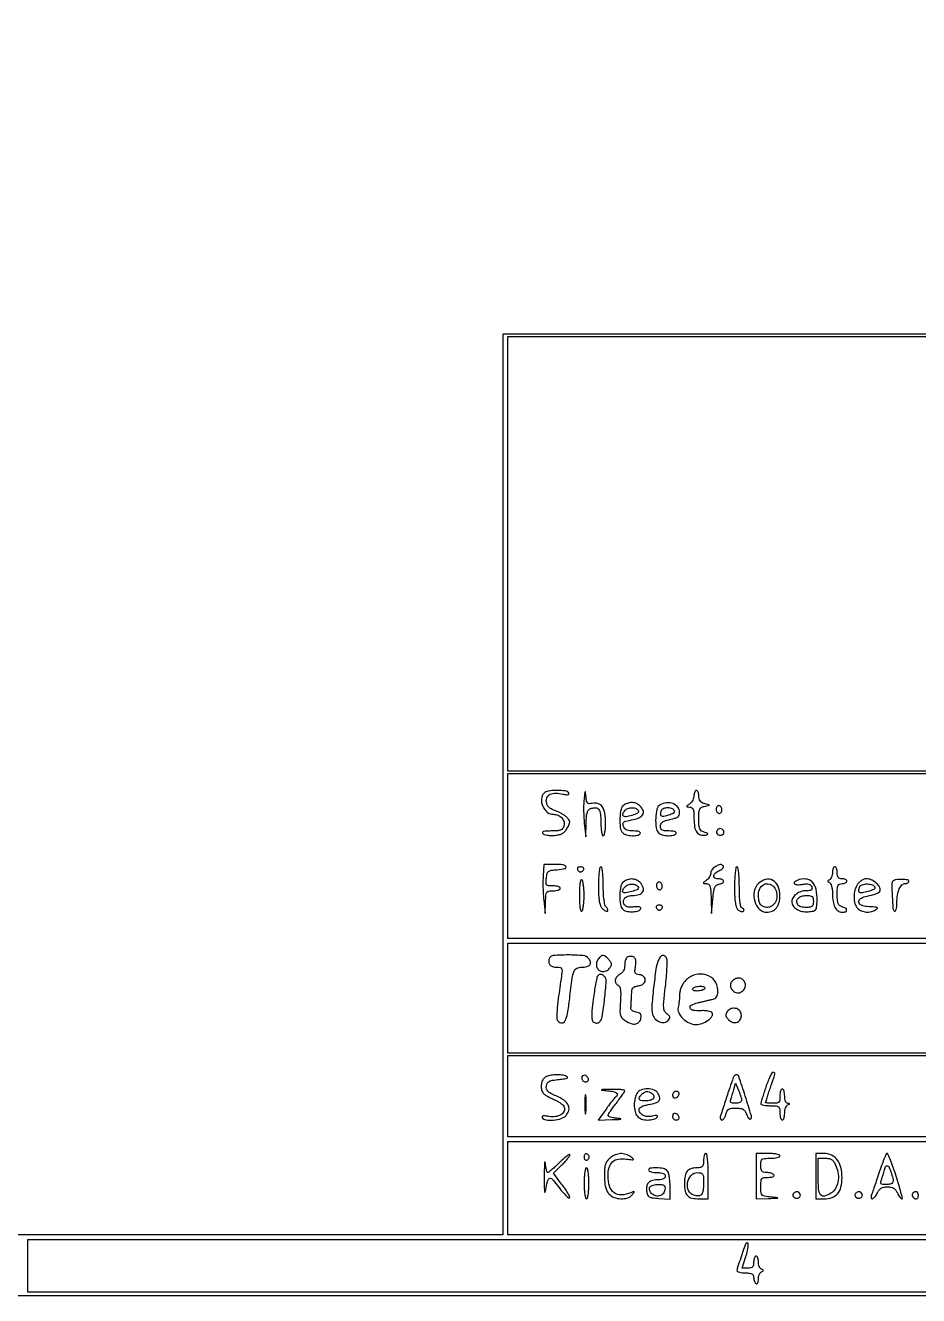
# Model space of a CAD drawing. Extents: x 117 to 3390, y 118 to 2363.
# Drawn here: x 1890 to 2264, y 118 to 649 of the extents above; entities that cross this region are included whole.
import ezdxf

# ---------------------------------------------------------------- set-up
doc = ezdxf.new("R2010")
doc.units = 0

msp = doc.modelspace()

# ---------------------------------------------------------------- linework, layer by layer
for points in [[(117.463346, 2361.750305, 0.090812), (117.267992, 2360.684755), (117.20352, 2031.426652, 0.000066), (117.180761, 1669.125388, 0.00004), (117.244614, 1239), (117.5, 117.5), (1754, 117.5), (3390.5, 117.5), (3390.5, 1240), (3390.5, 2362.5), (1754.218732, 2362.750305, 0.000029), (901.86696, 2362.831312, 0.000162), (445.294791, 2362.700308, 0.000003), (118.547025, 2362.498846, 0.311453)], [(2107.2, 327.8, 0.183564), (2106.120356, 325.397315, 0.12057), (2106.671812, 322.379759, 0.117887), (2108.571587, 319.908677, 0.171832), (2111.137611, 319, -0.10258), (2113.085261, 318.596172, -0.105562), (2114.689044, 317.453074, -0.116505), (2115.580443, 315.856672, -0.147205), (2115.555163, 314.173804, -0.084874), (2114.978291, 313.056681, -0.135073), (2114.131497, 312.404543, -0.08044), (2112.743952, 312.083747, -0.016669), (2110.232612, 312, 0.011894), (2108.099295, 311.949247, 0.060976), (2106.934188, 311.75, 0.240121), (2106.56258, 311.395036, 0.288199), (2106.668221, 310.931779, 0.126499), (2107.331291, 310.53994, 0.032701), (2108.553696, 310.270825, 0.031134), (2110.034462, 310.138583, 0.027327), (2111.586804, 310.181779, 0.032708), (2113.554812, 310.474894, 0.07564), (2114.947519, 311.005863, 0.085449), (2116.015429, 311.87958, 0.051312), (2116.959067, 313.223801, 0.020761), (2117.785075, 314.857937, 0.12113), (2117.961432, 315.798171, 0.14747), (2117.663039, 316.619436, 0.035784), (2116.708278, 317.723801, 0.045148), (2115.800818, 318.482192, 0.021415), (2114.511087, 319.296353, 0.021025), (2113.07964, 320.038349, 0.027892), (2111.717793, 320.582933, -0.038602), (2110.186473, 321.233623, -0.081593), (2109.156054, 322.003694, -0.094753), (2108.520165, 322.980148, -0.067472), (2108.191861, 324.247092, -0.139557), (2108.496464, 326.152661, -0.177158), (2109.748971, 327.402391, -0.116859), (2111.996496, 327.860206, -0.046155), (2115.147576, 327.467587, 0.015991), (2116.552175, 327.205858, 0.081779), (2117.34314, 327.21452, 0.286559), (2117.624586, 327.467561, 0.21155), (2117.566088, 327.893067, 0.229471), (2116.17, 328.780235, 0.030994), (2112.604097, 328.969373, 0.033009), (2108.999313, 328.698609, 0.162517)], [(2123.9565, 325.332175, 0.022569), (2123.810094, 323.323863, 0.010108), (2123.790425, 320.675447, 0.009983), (2123.882343, 317.870012, 0.013365), (2124.08439, 315.332175), (2124.705958, 309.5), (2124.852979, 315.182612, -0.012317), (2125.007842, 318.246634, -0.062919), (2125.347256, 319.914113, -0.121113), (2125.971395, 320.89317, -0.114213), (2126.991051, 321.49716, -0.093932), (2128.963526, 321.735035, -0.233817), (2130.186385, 321.023988, -0.124843), (2130.836135, 319.165541, -0.021987), (2131, 315.440983, 0.017292), (2131.072152, 313.35528, 0.028158), (2131.29375, 311.598289, 0.027462), (2131.609106, 310.290799, 0.331172), (2132, 310, 0.330945), (2132.390865, 310.29053, 0.027564), (2132.70625, 311.594643, 0.02822), (2132.927846, 313.347629, 0.017332), (2133, 315.428571, 0.040788), (2132.666298, 319.51246, 0.109901), (2131.587014, 322.199151, 0.169639), (2129.807062, 323.507359, 0.136752), (2127.419833, 323.569235, -0.050373), (2126.159692, 323.384911, -0.212814), (2125.466074, 323.657768, -0.147902), (2125.05503, 324.441634, -0.021404), (2124.788678, 326.246908, 0.002214), (2124.556738, 328.383974, 0.644813), (2124.427713, 328.425705, 0.155268), (2124.294358, 328.135008, 0.001031)], [(2170, 326.860243, -0.069822), (2169.871358, 325.943526, -0.047153), (2169.485938, 324.95881, -0.046948), (2168.91978, 324.058048, -0.066731), (2168.25, 323.392046, 0.005777), (2167.13212, 322.522916, 0.22845), (2167, 322.24884, 0.395521), (2167.161439, 322.076683, 0.011517), (2168.25, 322.031803, -0.146168), (2169.118263, 321.755156, -0.158724), (2169.658673, 321.054866, -0.072432), (2169.931609, 319.693113, -0.0133), (2170, 317.122445, 0.041528), (2170.284502, 313.702918, 0.109991), (2171.201099, 311.441715, 0.169823), (2172.703425, 310.346017, 0.139088), (2174.701961, 310.311427, 0.015937), (2175.68902, 310.60702, 0.425264), (2175.795418, 310.830832, 0.220776), (2175.550638, 311.070955, 0.007613), (2174.25, 311.510634, -0.080445), (2173.074283, 312.109791, -0.139122), (2172.40438, 312.968549, -0.081313), (2172.081813, 314.386114, -0.015369), (2172, 317.04708, -0.013889), (2172.075391, 319.760579, -0.087446), (2172.389837, 321.103537, -0.161886), (2173.056314, 321.855145, -0.082723), (2174.25, 322.3035), (2176.5, 322.746101), (2174.25, 323.489682, -0.066475), (2173.269867, 323.965481, -0.090844), (2172.564007, 324.644308, -0.090576), (2172.143272, 325.530934, -0.065697), (2172, 326.616631, 0.040055), (2171.926775, 327.529219, 0.059352), (2171.70625, 328.299885, 0.07806), (2171.382658, 328.82406, 0.218879), (2171, 329, 0.20173), (2170.617864, 328.839283, 0.084546), (2170.29375, 328.371446, 0.064637), (2170.0735, 327.679314, 0.044778)], [(2140.75, 322.919901, 0.2094), (2139.483904, 321.185419, 0.042731), (2138.970847, 317.330221, 0.043531), (2139.129327, 313.381493, 0.166071), (2140.2, 311.2, 0.136805), (2141.699036, 310.354646, 0.053592), (2144.072911, 310.033486, 0.053676), (2146.360109, 310.216529, 0.21056), (2147.5, 311, 0.328597), (2147.467669, 311.396358, 0.129523), (2146.987931, 311.722338, 0.060968), (2146.025692, 311.934923, 0.023917), (2144.666006, 312, -0.032648), (2143.121692, 312.100944, -0.063107), (2141.926013, 312.414661, -0.0836), (2141.080821, 312.932214, -0.122641), (2140.58345, 313.643128, -0.053787), (2140.237504, 314.949163, -0.270105), (2140.504407, 315.62494, -0.109345), (2141.453504, 316.082469, -0.00663), (2144.554063, 316.769679, 0.055912), (2147.231409, 317.646718, 0.167005), (2148.610436, 318.955386, 0.221157), (2148.683628, 320.569775, 0.099172), (2147.47852, 322.378622, 0.079699), (2146.011335, 323.440157, 0.097053), (2144.381645, 323.897814, 0.090832), (2142.615347, 323.718996, 0.061414)], [(2146.724642, 320.341089, -0.375164), (2146.34345, 319.439413, -0.03938), (2144.032649, 318.53175, -0.038498), (2141.512087, 317.971803, -0.236001), (2140.285993, 318.380673, -0.21485), (2140.160385, 318.712234, -0.0673), (2140.266071, 319.245838, -0.053437), (2140.562164, 319.880204, -0.037331), (2141.019994, 320.524091, -0.132959), (2142.366648, 321.472738, -0.095641), (2144.191721, 321.76471, -0.106198), (2145.841729, 321.3545, -0.202102)], [(2155.75, 322.919901, 0.2094), (2154.483904, 321.185419, 0.042731), (2153.970847, 317.330221, 0.043531), (2154.129327, 313.381493, 0.166071), (2155.2, 311.2, 0.136805), (2156.699036, 310.354646, 0.053592), (2159.072911, 310.033486, 0.053676), (2161.360109, 310.216529, 0.21056), (2162.5, 311, 0.336396), (2162.461947, 311.397523, 0.125298), (2161.961697, 311.723169, 0.059005), (2160.966307, 311.93521, 0.023007), (2159.559017, 312, -0.021856), (2157.703137, 312.081162, -0.105511), (2156.699156, 312.38915, -0.177194), (2156.181201, 312.989135, -0.090598), (2156, 313.980948, -0.095119), (2156.175198, 314.893553, -0.109754), (2156.673102, 315.624519, -0.089618), (2157.525267, 316.177289, -0.045273), (2158.75, 316.564471, 0.009256), (2161.872027, 317.309387, 0.079615), (2163.181999, 317.88128, 0.17036), (2163.791331, 318.661884, 0.081508), (2164, 319.933431, 0.176965), (2163.234962, 322.027288, 0.131467), (2161.198202, 323.447049, 0.112173), (2158.437165, 323.79093, 0.107387)], [(2161.715226, 320.369339, -0.353044), (2161.388176, 319.503104, -0.046534), (2159.479424, 318.609112, -0.044954), (2157.35839, 318.055822, -0.24226), (2156.258463, 318.408204, -0.162567), (2156.106237, 318.713085, -0.048613), (2156.083276, 319.239138, -0.043085), (2156.17228, 319.872334, -0.035175), (2156.371991, 320.527009, -0.208822), (2157.331544, 321.500604, -0.10297), (2159.075852, 321.810302, -0.102619), (2160.803461, 321.398459, -0.206485)], [(2179.5, 322, 0.093176), (2179.298118, 321.476023, 0.077007), (2179.281199, 320.876926, 0.076381), (2179.446886, 320.29624, 0.088981), (2179.774265, 319.825735, 0.06978), (2180.257119, 319.461657, 0.15302), (2180.705698, 319.369302, 0.156529), (2181.119849, 319.549884, 0.074012), (2181.5, 320, 0.093176), (2181.701882, 320.523977, 0.077007), (2181.718801, 321.123074, 0.076381), (2181.553114, 321.70376, 0.088981), (2181.225735, 322.174265, 0.06978), (2180.742881, 322.538343, 0.15302), (2180.294302, 322.630698, 0.156529), (2179.880151, 322.450116, 0.074012)], [(2179.542705, 312.069098, 0.221146), (2179.444975, 311.246757, 0.174599), (2180.002687, 310.53216, 0.137965), (2181.013092, 310.232649, 0.142848), (2182.016312, 310.510081, 0.189436), (2182.503635, 311.160814, 0.165456), (2182.45272, 312.014234, 0.147302), (2181.873321, 312.730681, 0.150691), (2181, 313, 0.08914), (2180.620145, 312.931737, 0.053258), (2180.208109, 312.726548, 0.051122), (2179.828194, 312.425183, 0.061191)], [(2106.846513, 293.25, 0.015794), (2106.755187, 291.036521, 0.008277), (2106.774221, 288.279687, 0.008225), (2106.887138, 285.451701, 0.012493), (2107.087003, 283), (2107.674007, 277.5), (2107.837003, 282.25, -0.011455), (2108.007473, 285.22638, -0.127521), (2108.393846, 286.340584, -0.209667), (2109.202584, 286.85894, -0.039179), (2111, 287, 0.031626), (2112.149251, 287.072766, 0.048861), (2113.11875, 287.29375, 0.06271), (2113.790443, 287.615738, 0.254951), (2114, 288, 0.258124), (2113.787367, 288.38444, 0.061283), (2113.100138, 288.70625, 0.047972), (2112.110207, 288.927268, 0.030958), (2110.936642, 289, -0.026112), (2109.129287, 289.094452, -0.193387), (2108.382033, 289.489659, -0.179517), (2108.085324, 290.310111, -0.021973), (2108.186642, 292.25, -0.034236), (2108.504595, 294.1646, -0.171112), (2109.084644, 295.065679, -0.13075), (2110.193207, 295.53421, -0.016939), (2112.772793, 295.808612, 0.029821), (2115.979881, 296.233529, 0.511983), (2116.358798, 297.053086, 0.245932), (2115.157844, 297.8317, 0.023231), (2111.537496, 298), (2107.193027, 298)], [(2178.75, 296.919901, 0.060929), (2178.080649, 296.411986, 0.052348), (2177.514062, 295.732951, 0.054906), (2177.128397, 294.994078, 0.093108), (2177, 294.310552, -0.088906), (2176.873566, 293.605113, -0.046396), (2176.485938, 292.797338, -0.044167), (2175.919543, 292.017924, -0.051244), (2175.25, 291.392046, 0.005777), (2174.13212, 290.522916, 0.22845), (2174, 290.24884, 0.395521), (2174.161439, 290.076683, 0.011517), (2175.25, 290.031803, -0.17431), (2176.141462, 289.692868, -0.142444), (2176.703366, 288.833975, -0.058089), (2177.013959, 287.13008, -0.009342), (2177.168108, 283.75), (2177.336215, 277.5), (2177.918108, 283.5, -0.010424), (2178.320533, 286.90835, -0.071308), (2178.787824, 288.528837, -0.150802), (2179.538914, 289.380944, -0.102347), (2180.764831, 289.821494, 0.092863), (2182.144414, 290.288191, 0.380399), (2182.409261, 291.05538, 0.23274), (2181.590178, 291.772141, 0.065477), (2179.85765, 292, -0.14685), (2178.624615, 292.370125, -0.323173), (2178.293858, 293.24248, -0.156452), (2179.074367, 294.451817, -0.055344), (2180.823043, 295.589259, 0.035149), (2181.605498, 296.054456, 0.063604), (2182.158056, 296.552641, 0.100616), (2182.409249, 297.002237, 0.280623), (2182.327407, 297.339259, 0.086066), (2181.667592, 297.80405, 0.140583), (2180.997055, 297.914081, 0.084807), (2180.134112, 297.660415, 0.018077)], [(2121.191667, 295.925, 0.073624), (2121.399741, 295.514089, 0.066918), (2121.723802, 295.165781, 0.070382), (2122.110048, 294.930417, 0.102038), (2122.5, 294.85, 0.102038), (2122.889952, 294.930417, 0.070382), (2123.276198, 295.165781, 0.066918), (2123.600259, 295.514089, 0.073624), (2123.808333, 295.925, 0.159683), (2123.810399, 296.333474, 0.143818), (2123.571823, 296.684219, 0.107546), (2123.111023, 296.920344, 0.064908), (2122.5, 297, 0.064908), (2121.888977, 296.920344, 0.107546), (2121.428177, 296.684219, 0.143818), (2121.189601, 296.333474, 0.159683)], [(2130, 289.071429, 0.010022), (2130.079, 285.130689, 0.031983), (2130.352102, 282.51502, 0.049363), (2130.841702, 280.722454, 0.10542), (2131.619048, 279.52381, 0.033103), (2132.280333, 278.944733, 0.050794), (2132.928259, 278.546116, 0.065755), (2133.471206, 278.366965, 0.248108), (2133.802381, 278.469048, 0.198541), (2133.92885, 278.773755, 0.085674), (2133.853304, 279.215179, 0.065644), (2133.594765, 279.722222, 0.045723), (2133.183333, 280.216667, -0.144089), (2132.691043, 281.119535, -0.020506), (2132.325855, 283.222033, -0.020479), (2132.079793, 285.948112, -0.012267), (2132, 289.2, 0.010961), (2131.931815, 292.309903, 0.02092), (2131.717949, 294.8, 0.017596), (2131.412274, 296.662185, 0.357373), (2131, 297, 0.35837), (2130.586725, 296.660141, 0.017223), (2130.281532, 294.767857, 0.020632), (2130.068007, 292.238076, 0.010737)], [(2187, 288.622445, 0.008932), (2187.073897, 284.48604, 0.03027), (2187.333232, 281.799935, 0.04769), (2187.790886, 280.023032, 0.133455), (2188.524166, 278.979944, 0.05147), (2189.161, 278.553663, 0.06873), (2189.813822, 278.315527, 0.085989), (2190.381802, 278.292238, 0.174334), (2190.774166, 278.494404, 0.131406), (2190.9506, 278.826374, 0.15914), (2190.919599, 279.175998, 0.130241), (2190.67339, 279.491215, 0.076562), (2190.25, 279.720238, -0.241743), (2189.671516, 280.336995, -0.034737), (2189.300389, 282.082004, -0.026197), (2189.068259, 284.721256, -0.008836), (2189, 288.583333, 0.00996), (2188.93262, 291.96545, 0.019607), (2188.720297, 294.645833, 0.015899), (2188.416865, 296.652799, 0.3619), (2188, 297, 0.361632), (2187.583411, 296.653364, 0.016), (2187.279842, 294.655611, 0.019686), (2187.067428, 291.987293, 0.010018)], [(2228, 294.583333, -0.047769), (2227.907336, 293.615638, -0.051009), (2227.632812, 292.705208, -0.056878), (2227.229231, 291.981026, -0.128732), (2226.75, 291.583333, 0.029131), (2226.14253, 291.255505, 0.260055), (2226, 291, 0.260055), (2226.14253, 290.744495, 0.029131), (2226.75, 290.416667, -0.176485), (2227.235311, 289.930772, -0.042074), (2227.634911, 288.84056, -0.037943), (2227.908883, 287.426527, -0.028891), (2228, 285.850925, 0.038633), (2228.257162, 282.527593, 0.08025), (2229.059629, 280.061632, 0.11644), (2230.348456, 278.551822, 0.15942), (2232.035184, 278, 0.078517), (2233.466588, 278.226174, 0.329375), (2233.943344, 278.89257, 0.265685), (2233.469825, 279.692032, 0.06532), (2232, 280.289749, -0.101895), (2230.994824, 280.786345, -0.134863), (2230.387311, 281.601056, -0.076662), (2230.081016, 282.973369, -0.016645), (2230, 285.40638, -0.013451), (2230.068371, 287.947481, -0.089446), (2230.358847, 289.175798, -0.188554), (2230.962288, 289.781695, -0.104047), (2232, 290, 0.048028), (2232.765418, 290.073693, 0.068025), (2233.4125, 290.29375, 0.088204), (2233.848523, 290.618118, 0.191087), (2234, 291, 0.191087), (2233.848523, 291.381882, 0.088204), (2233.4125, 291.70625, 0.068025), (2232.765418, 291.926307, 0.048028), (2232, 292, -0.07578), (2231.064742, 292.142566, -0.149477), (2230.45, 292.5625, -0.124434), (2230.106468, 293.317234, -0.044917), (2230, 294.5, 0.038131), (2229.926884, 295.457356, 0.057076), (2229.70625, 296.265625, 0.074992), (2229.382936, 296.817169, 0.226478), (2229, 297, 0.221088), (2228.617264, 296.822066, 0.077179), (2228.29375, 296.290104, 0.058687), (2228.073193, 295.508703, 0.039486)], [(2122, 285, 0.01014), (2122.060587, 282.012816, 0.02803), (2122.263415, 279.919766, 0.043741), (2122.573462, 278.653219, 0.48209), (2123, 278.5, 0.199176), (2123.391745, 279.044099, 0.019542), (2123.70625, 280.664314, 0.022326), (2123.927172, 282.701851, 0.015841), (2124, 285, 0.015841), (2123.927172, 287.298149, 0.022326), (2123.70625, 289.335686, 0.019542), (2123.391745, 290.955901, 0.199176), (2123, 291.5, 0.48209), (2122.573462, 291.346781, 0.043741), (2122.263415, 290.080234, 0.02803), (2122.060587, 287.987184, 0.01014)], [(2140.75, 290.919901, 0.210243), (2139.418265, 289.089298, 0.047118), (2138.944152, 285.167829, 0.047441), (2139.218458, 281.179015, 0.180575), (2140.439528, 279.050187, 0.134568), (2142.074279, 278.309942, 0.056725), (2144.503468, 278.202166, 0.057883), (2146.744233, 278.620637, 0.243157), (2147.689945, 279.551191, 0.309441), (2147.574049, 279.948585, 0.118869), (2147.029278, 280.211879, 0.059603), (2146.03948, 280.30571, 0.022921), (2144.659648, 280.208431, -0.027268), (2142.989702, 280.105272, -0.083453), (2141.873366, 280.284677, -0.121908), (2141.121405, 280.765053, -0.09864), (2140.608715, 281.57729, -0.138586), (2140.489621, 282.88254, -0.15697), (2141.085892, 283.984915, -0.121588), (2142.370892, 284.723359, -0.067707), (2144.168213, 284.984687, 0.068477), (2147.043617, 285.40727, 0.189346), (2148.635345, 286.634787, 0.235315), (2148.77226, 288.40037, 0.100478), (2147.428571, 290.428571, 0.082191), (2145.987186, 291.460604, 0.096279), (2144.366762, 291.901059, 0.089398), (2142.604302, 291.715521, 0.061127)], [(2146.710735, 288.382812, -0.384993), (2146.338215, 287.542536, -0.033182), (2143.940898, 286.66158, -0.033047), (2141.367175, 286.086728, -0.239179), (2140.197777, 286.46889, -0.23853), (2140.101448, 286.76243, -0.057399), (2140.240157, 287.271751, -0.04662), (2140.555384, 287.886619, -0.031465), (2141.019994, 288.524091, -0.13297), (2142.358263, 289.46679, -0.093803), (2144.183211, 289.765489, -0.104341), (2145.834445, 289.37407, -0.20594)], [(2154.5, 290, 0.093176), (2154.298118, 289.476023, 0.077007), (2154.281199, 288.876926, 0.076381), (2154.446886, 288.29624, 0.088981), (2154.774265, 287.825735, 0.06978), (2155.257119, 287.461657, 0.15302), (2155.705698, 287.369302, 0.156529), (2156.119849, 287.549884, 0.074012), (2156.5, 288, 0.093176), (2156.701882, 288.523977, 0.077007), (2156.718801, 289.123074, 0.076381), (2156.553114, 289.70376, 0.088981), (2156.225735, 290.174265, 0.06978), (2155.742881, 290.538343, 0.15302), (2155.294302, 290.630698, 0.156529), (2154.880151, 290.450116, 0.074012)], [(2197, 290, 0.151557), (2195.249943, 286.67567, 0.117135), (2195.453459, 282.563953, 0.128429), (2197.43126, 279.250396, 0.196786), (2200.485275, 278, 0.104147), (2202.776025, 278.482382, 0.121236), (2204.534996, 279.837374, 0.105085), (2205.63081, 282.028645, 0.063663), (2206, 284.916441, 0.098693), (2205.21588, 288.850252, 0.167319), (2203.012338, 291.337125, 0.194771), (2200.014485, 291.727348, 0.13331)], [(2204.181954, 287.5, -0.102905), (2204.765814, 284.918614, -0.115464), (2204.22936, 282.432972, -0.130839), (2202.726234, 280.658046, -0.153162), (2200.628428, 280, -0.103388), (2199.005892, 280.339125, -0.142326), (2197.868053, 281.287521, -0.106458), (2197.207012, 282.937344, -0.042268), (2197, 285.381787, -0.137047), (2197.791091, 288.213788, -0.186933), (2199.870548, 289.815713, -0.204625), (2202.335941, 289.526253, -0.156949)], [(2213.25, 291.337719, 0.093618), (2212.095911, 290.597626, 0.456775), (2212.125213, 289.917598, 0.168231), (2213.292756, 289.507949, 0.041268), (2215.352017, 289.669699, -0.025316), (2217.002097, 289.852368, -0.080501), (2218.102655, 289.740808, -0.124606), (2218.835923, 289.331022, -0.112178), (2219.320633, 288.606828, -0.093957), (2219.461636, 287.827727, -0.241722), (2219.203679, 287.335448, -0.13052), (2218.481128, 287.068242, -0.023664), (2217.040044, 287, 0.081351), (2214.854352, 286.642015, 0.07907), (2212.873288, 285.604349, 0.088135), (2211.48471, 284.127697, 0.145732), (2211, 282.5, 0.146322), (2211.536688, 280.70534, 0.107226), (2213.028695, 279.241127, 0.09027), (2215.246847, 278.349226, 0.0718), (2217.827437, 278.19705, 0.025998), (2220.038714, 278.500636, 0.182029), (2220.951817, 279.058626, 0.143128), (2221.385851, 280.152215, 0.014187), (2221.571575, 283, 0.063249), (2221.157452, 287.610675, 0.143095), (2219.492595, 290.656953, 0.181752), (2216.763325, 291.898062, 0.113164)], [(2238.556704, 289.777494, 0.089754), (2237.434841, 287.344086, 0.063686), (2237.056997, 284.355377, 0.066343), (2237.43863, 281.523048, 0.130475), (2238.571429, 279.571429, 0.10028), (2240.12247, 278.542983, 0.077365), (2242.102601, 278.076855, 0.075549), (2244.176873, 278.230714, 0.087443), (2246, 279, 0.058064), (2246.745484, 279.61494, 0.535955), (2246.670064, 279.953915, 0.075784), (2245.7864, 280.148366, 0.003086), (2242.518392, 280.341893, -0.090339), (2240.154113, 280.903374, -0.245227), (2239.108281, 282.206015, -0.288523), (2239.651582, 283.622416, -0.106177), (2241.683556, 284.557217, 0.00603), (2245.264735, 285.402055, 0.045231), (2246.910083, 285.97324, 0.116587), (2247.707362, 286.587758, 0.172174), (2248, 287.4124, 0.161783), (2247.511971, 288.881201, 0.064505), (2246.015778, 290.422946, 0.062374), (2244.076959, 291.603591, 0.105992), (2242.227963, 292, 0.087024), (2241.304567, 291.838058, 0.049326), (2240.277277, 291.347139, 0.04729), (2239.308805, 290.62776, 0.05666)], [(2245.711944, 288.382812, -0.384539), (2245.342112, 287.549017, -0.032477), (2242.943837, 286.662224, -0.032426), (2240.373761, 286.075588, -0.24074), (2239.216739, 286.449927, -0.170953), (2239.079398, 286.736609, -0.045599), (2239.070663, 287.250464, -0.040737), (2239.168365, 287.873428, -0.032364), (2239.370776, 288.523843, -0.229189), (2240.44167, 289.529097, -0.081538), (2242.576033, 289.830919, -0.081636), (2244.69271, 289.434482, -0.230455)], [(2253.421625, 291.083333, 0.203158), (2252.878969, 289.764874, 0.008881), (2253.022123, 284.684434, 0.008175), (2253.340383, 279.580888, 0.239052), (2254, 278.5, 0.373359), (2254.40326, 278.565528, 0.104693), (2254.726849, 279.177464, 0.050342), (2254.936441, 280.347897, 0.019151), (2255, 282.006724, -0.037031), (2255.240058, 285.243631, -0.067189), (2255.978029, 287.788614, -0.095793), (2257.11322, 289.421815, -0.195532), (2258.535184, 290, 0.063684), (2259.09523, 290.071622, 0.081587), (2259.56971, 290.281925, 0.098508), (2259.887178, 290.593732, 0.150627), (2260, 290.959743, 0.380949), (2259.489958, 291.532031, 0.024032), (2257.04857, 291.695456, 0.027088), (2254.550042, 291.607025, 0.174217)], [(2220, 282.5, -0.047364), (2219.874778, 281.181055, -0.170873), (2219.455902, 280.462514, -0.145685), (2218.631451, 280.099082, -0.031475), (2217.059017, 280, -0.032863), (2215.885738, 280.077199, -0.038193), (2214.791706, 280.307817, -0.041693), (2213.917929, 280.644154, -0.142565), (2213.470404, 281.047887, -0.148927), (2213.092626, 282.48013, -0.173397), (2213.613919, 283.780863, -0.133892), (2214.998895, 284.688345, -0.078622), (2216.968615, 285, -0.02941), (2218.604144, 284.903716, -0.143988), (2219.446862, 284.543824, -0.174215), (2219.872703, 283.827256, -0.047845)], [(2154.191667, 279.925, 0.073624), (2154.399741, 279.514089, 0.066918), (2154.723802, 279.165781, 0.070382), (2155.110048, 278.930417, 0.102038), (2155.5, 278.85, 0.102038), (2155.889952, 278.930417, 0.070382), (2156.276198, 279.165781, 0.066918), (2156.600259, 279.514089, 0.073624), (2156.808333, 279.925, 0.159683), (2156.810399, 280.333474, 0.143818), (2156.571823, 280.684219, 0.107546), (2156.111023, 280.920344, 0.064908), (2155.5, 281, 0.064908), (2154.888977, 280.920344, 0.107546), (2154.428177, 280.684219, 0.143818), (2154.189601, 280.333474, 0.159683)], [(2109.380002, 258.547887, 0.106073), (2109.154276, 257.103758, 0.170668), (2109.62798, 255.965561, 0.142925), (2110.797733, 255.241267, 0.067723), (2112.570835, 255, -0.045669), (2113.959544, 254.872892, -0.233233), (2114.563009, 254.422813, -0.140455), (2114.743003, 253.499925, -0.014132), (2114.483731, 251.25, 0.002565), (2113.167865, 241.765692, 0.015167), (2112.655444, 236.779064, 0.025469), (2112.591475, 233.753784, 0.167269), (2113.11969, 232.355782, 0.225364), (2114.64977, 231.645238, 0.279583), (2115.960551, 232.455783, 0.074423), (2117.025185, 235.63471, 0.013465), (2117.944113, 241.812633, -0.003748), (2119.050016, 250.389808, -0.057798), (2119.788792, 253.268782, -0.191986), (2120.960033, 254.536113, -0.111819), (2123.008371, 255, 0.056387), (2125.14316, 255.241518, 0.164048), (2126.391548, 256.007785, 0.237376), (2126.659347, 257.156896, 0.114385), (2125.963645, 258.543805, 0.199212), (2123.562499, 259.808541, 0.022822), (2117.3261, 260.094886, 0.020723), (2111.100487, 259.838279, 0.288029)], [(2130.039869, 258.548039, 0.11267), (2129.240686, 256.968215, 0.125346), (2129.249986, 255.262596, 0.137031), (2130.056609, 253.877058, 0.146272), (2131.445386, 253.152743, 0.090071), (2132.277793, 253.143922, 0.061259), (2133.187338, 253.416756, 0.059493), (2134.032475, 253.914936, 0.07211), (2134.675866, 254.571399, 0.043381), (2135.293735, 255.591341, 0.138779), (2135.436434, 256.366019, 0.127243), (2135.156378, 257.141025, 0.033933), (2134.336976, 258.180139, 0.031043), (2132.987295, 259.497201, 0.157712), (2132.031581, 259.899305, 0.19298), (2131.134683, 259.62592, 0.050276)], [(2142.25, 259.269359, 0.162737), (2141.770102, 258.898236, 0.057448), (2141.367188, 258.11498, 0.049574), (2141.092239, 257.086681, 0.040573), (2141, 255.95185, -0.049853), (2140.870095, 254.652208, -0.067418), (2140.483612, 253.537986, -0.07406), (2139.851884, 252.646252, -0.078961), (2139, 252, 0.097286), (2137.686803, 250.926382, 0.13537), (2137.067424, 249.548216, 0.172077), (2137.308259, 248.279167, 0.170635), (2138.295576, 247.440071, -0.211535), (2138.878459, 246.859591, -0.060531), (2139.200931, 245.594711, -0.036939), (2139.310462, 243.600401, -0.011153), (2139.185155, 240.56686, 0.009377), (2139.011481, 236.695954, 0.072012), (2139.224346, 234.895644, 0.128241), (2139.906039, 233.695474, 0.054833), (2141.34041, 232.51261, 0.064212), (2143.634518, 231.399354, 0.126293), (2145.643519, 231.253873, 0.1719), (2147.078558, 232.074456, 0.143157), (2147.809416, 233.682879, 0.060297), (2147.832126, 234.730551, 0.145505), (2147.541926, 235.441066, 0.137602), (2146.897167, 235.901921, 0.051616), (2145.809416, 236.172663, -0.051432), (2144.933266, 236.390395, -0.068521), (2144.207766, 236.771032, -0.085607), (2143.736115, 237.247809, -0.173981), (2143.6, 237.75, 0.006681), (2143.647648, 238.465815, 0.001228), (2143.714687, 239.788301, 0.001319), (2143.785237, 241.33594, 0.0012), (2143.85, 242.933578, -0.019878), (2144.025428, 245.181991, -0.120876), (2144.431528, 246.266808, -0.167892), (2145.226534, 246.857899, -0.04806), (2146.75, 247.183578, 0.128098), (2148.734014, 247.951658, 0.21471), (2149.612286, 249.472774, 0.241629), (2149.015615, 250.995116, 0.146575), (2147.218509, 251.823678, -0.053091), (2146.000898, 252.130714, -0.198969), (2145.433507, 252.654968, -0.134913), (2145.281892, 253.571844, -0.020282), (2145.553603, 255.434035, 0.058636), (2145.700851, 257.586337, 0.167085), (2145.151401, 258.962212, 0.208312), (2143.976993, 259.528057, 0.09374)], [(2155.045705, 257.75, 0.060846), (2154.067936, 254.123157, 0.008266), (2153.083614, 246.305981, 0.006992), (2152.331436, 238.390581, 0.085442), (2152.602975, 235.371898, 0.12099), (2153.666665, 233.429407, 0.109461), (2155.545188, 232.113838, 0.126979), (2157.5841, 231.825924, 0.19381), (2159.136316, 232.664251, 0.04455), (2159.736185, 233.534183, 0.173005), (2159.84651, 234.169181, 0.157984), (2159.532619, 234.766307, 0.035534), (2158.644731, 235.517829, -0.12367), (2157.710748, 236.641812, -0.09884), (2157.319544, 238.172581, -0.038137), (2157.380605, 240.818702, -0.004107), (2158.03836, 246.912499, 0.00678), (2158.44596, 250.88774, 0.009248), (2158.698319, 254.480647, 0.006553), (2158.813817, 257.477422, 0.098271), (2158.637267, 258.502883, 0.110217), (2157.883689, 259.63828, 0.247879), (2156.91902, 259.914974, 0.182), (2155.904542, 259.269451, 0.064884)], [(2129.529016, 251.046948, 0.090397), (2129.252892, 250.341884, 0.004294), (2128.785113, 247.833646, 0.006932), (2128.294201, 244.828529, 0.004922), (2127.823715, 241.446374, 0.005849), (2127.27526, 236.767152, 0.0334), (2127.179735, 234.268025, 0.070557), (2127.432968, 232.787922, 0.178586), (2128.095357, 231.941066, 0.073663), (2128.718951, 231.672613, 0.079795), (2129.376347, 231.60652, 0.084339), (2129.990858, 231.748676, 0.096637), (2130.491641, 232.082738, 0.161369), (2131.600719, 234.266913, 0.009758), (2132.568776, 241.651121, 0.008274), (2133.278712, 249.157964, 0.219198), (2132.59733, 251.00267, 0.058112), (2131.695991, 251.715741, 0.135516), (2130.876772, 251.954703, 0.163605), (2130.152371, 251.722732, 0.096038)], [(2166.452251, 249.353977, 0.043681), (2165.444057, 248.055209, 0.041941), (2164.661178, 246.583789, 0.043425), (2164.158851, 245.059476, 0.056847), (2163.986345, 243.603977, -0.015635), (2163.938215, 242.255119, -0.011549), (2163.803911, 240.76743, -0.011696), (2163.611436, 239.36633, -0.025526), (2163.384469, 238.306422, 0.177944), (2163.595776, 235.970333, 0.088566), (2165.344122, 233.516586, 0.081695), (2168.006344, 231.647905, 0.112721), (2170.843761, 231, 0.088161), (2173.398984, 231.454073, 0.067908), (2175.905557, 232.782511, 0.083116), (2177.549276, 234.437461, 0.30106), (2177.593443, 235.848805, 0.169418), (2177.039986, 236.297806, 0.040585), (2175.880722, 236.61216, 0.036078), (2174.381303, 236.780115, 0.025421), (2172.684334, 236.760758, -0.051061), (2169.64003, 236.881974, -0.278505), (2168.416403, 237.881787, -0.374529), (2168.901147, 239.116028, -0.061961), (2171.5, 240.082629, -0.000703), (2172.848365, 240.399634, -0.000441), (2174.426563, 240.766864, -0.000443), (2175.981068, 241.125687, -0.000809), (2177.25, 241.415249, 0.045852), (2178.712895, 241.890919, 0.142949), (2179.503752, 242.543626, 0.121121), (2179.892494, 243.589819, 0.028683), (2180, 245.462348, 0.170701), (2178.616318, 249.397187, 0.154919), (2175.018529, 251.791107, 0.140759), (2170.414162, 251.791299, 0.136781)], [(2186.434719, 249.575924, 0.137988), (2185.446129, 248.315673, 0.151574), (2185.306807, 246.773195, 0.139162), (2186.074485, 245.324633, 0.110576), (2187.55486, 244.340575, 0.172093), (2189.086209, 244.301425, 0.118072), (2190.581252, 245.218748, 0.118072), (2191.498575, 246.713791, 0.172093), (2191.459425, 248.24514, 0.097925), (2190.605568, 249.60213, 0.139655), (2189.388906, 250.325525, 0.134937), (2187.941186, 250.311988, 0.088673)], [(2174.5, 246, -0.132684), (2174.089929, 245.615371, -0.044834), (2173.329138, 245.29375, -0.040854), (2172.384237, 245.073814, -0.036773), (2171.381966, 245, -0.03685), (2170.446685, 245.069023, -0.085479), (2169.780573, 245.288197, -0.167127), (2169.474324, 245.616153, -0.248314), (2169.5, 246, -0.132684), (2169.910071, 246.384629, -0.044834), (2170.670862, 246.70625, -0.040854), (2171.615763, 246.926186, -0.036773), (2172.618034, 247, -0.03685), (2173.553315, 246.930977, -0.085479), (2174.219427, 246.711803, -0.167127), (2174.525676, 246.383847, -0.248314)], [(2184.024482, 236.529499, 0.054224), (2183.42763, 235.627159, 0.152944), (2183.299322, 234.890754, 0.122507), (2183.606638, 234.109637, 0.029242), (2184.487855, 233.01342, 0.135023), (2186.272327, 231.877646, 0.178595), (2188.1803, 231.982839, 0.185088), (2189.515829, 233.289765, 0.143881), (2189.810684, 235.317661, 0.159344), (2189.03683, 236.889678, 0.148802), (2187.462254, 237.753736, 0.138747), (2185.584525, 237.623433, 0.134058)], [(2107.75, 208.919901, 0.140879), (2106.673129, 207.794732, 0.083822), (2106.091924, 206.018913, 0.079343), (2106.110262, 204.048533, 0.101791), (2106.765313, 202.362391, 0.095193), (2107.278406, 201.826043, 0.019103), (2108.389878, 201.098578, 0.019548), (2109.769172, 200.341042, 0.017156), (2111.264058, 199.657543, -0.029197), (2112.752393, 198.933238, -0.031153), (2114.112898, 198.054315, -0.032798), (2115.175748, 197.156477, -0.109783), (2115.676538, 196.400545, -0.204393), (2115.61244, 194.660661, -0.149308), (2114.298015, 193.210914, -0.105921), (2111.94729, 192.414037, -0.074825), (2109.151565, 192.507987, 0.016485), (2107.683088, 192.72992, 0.070272), (2106.798422, 192.709318, 0.230271), (2106.450271, 192.462737, 0.270167), (2106.460582, 192.06378, 0.226662), (2108.002809, 191.072147, 0.053074), (2111.159074, 191.010311, 0.053025), (2114.419614, 191.645533, 0.135029), (2116.435145, 192.928336, 0.125303), (2117.582883, 195.099653, 0.177622), (2117.335281, 197.250266, 0.125207), (2115.573354, 199.278206, 0.050392), (2112.338684, 201.069148, -0.017486), (2110.007515, 202.166407, -0.07828), (2108.792553, 203.054368, -0.13411), (2108.246913, 204.014479, -0.098117), (2108.179739, 205.24458, -0.092385), (2108.582021, 206.437295, -0.146887), (2109.349874, 207.181203, -0.080167), (2110.759958, 207.645177, -0.014556), (2113.5, 208, 0.0091), (2115.775526, 208.269463, 0.060003), (2116.882717, 208.559182, 0.415777), (2117.025367, 208.890162, 0.202984), (2116.668213, 209.25, 0.064339), (2114.555379, 209.812316, 0.042177), (2112.035726, 209.931605, 0.042729), (2109.598482, 209.631782, 0.080072)], [(2123, 208.583333, 0.099038), (2123.120875, 207.979073, 0.097945), (2123.465104, 207.465104, 0.097945), (2123.979073, 207.120875, 0.099038), (2124.583333, 207, 0.077096), (2125.158616, 207.089234, 0.119977), (2125.585286, 207.348828, 0.144529), (2125.795817, 207.735738, 0.134046), (2125.770833, 208.1875, 0.113253), (2125.122932, 209.250696, 0.165501), (2124.153639, 209.742973, 0.244413), (2123.346973, 209.459866, 0.190724)], [(2186.476071, 208.75, 0.007091), (2184.968847, 204.479004, 0.003039), (2183.071387, 198.733885, 0.00085), (2181.142228, 192.736534, 0.077534), (2181, 191.824848, 0.223386), (2181.33439, 191.113738, 0.336664), (2181.98861, 191.086117, 0.116785), (2182.838171, 192.033553, 0.063225), (2183.410644, 193.5, -0.05704), (2183.896196, 194.790525, -0.139135), (2184.582698, 195.526973, -0.108785), (2185.670813, 195.896364, -0.027645), (2187.543803, 196, -0.031088), (2189.404274, 195.884213, -0.101639), (2190.566101, 195.490286, -0.1191), (2191.375098, 194.711208, -0.051002), (2192.052729, 193.361312, 0.028548), (2192.484368, 192.395792, 0.054743), (2192.953647, 191.690127, 0.090646), (2193.383436, 191.332679, 0.336492), (2193.710896, 191.377563, 0.276256), (2194.048452, 192.720071, 0.003891), (2191.480672, 201.005791, 0.003654), (2188.778434, 209.281615, 0.322501), (2187.780504, 210, 0.126717), (2187.423815, 209.908127, 0.065069), (2187.049476, 209.632812, 0.058229), (2186.71515, 209.228044, 0.055209)], [(2200.091804, 204.805828, 0.003662), (2199.290434, 202.374236, 0.005163), (2198.614468, 200.194483, 0.003091), (2198.076557, 198.353009, 0.069617), (2198, 197.805828, 0.321653), (2198.225346, 197.491776, 0.03181), (2199.175, 197.236712, 0.030742), (2200.466764, 197.058189, 0.018969), (2202, 197, -0.015744), (2204.438365, 196.923201, -0.14616), (2205.416667, 196.5625, -0.200505), (2205.879267, 195.775737, -0.033956), (2206, 194, 0.031626), (2206.072766, 192.850749, 0.048861), (2206.29375, 191.88125, 0.06271), (2206.615738, 191.209557, 0.254951), (2207, 191, 0.250638), (2207.38403, 191.205409, 0.064635), (2207.70625, 191.856771, 0.050076), (2207.927186, 192.799395, 0.032551), (2208, 193.916667, -0.039935), (2208.092263, 195.069992, -0.047701), (2208.367188, 196.124726, -0.054536), (2208.769889, 196.939005, -0.156004), (2209.25, 197.337719, 0.009076), (2209.909806, 197.617987, 0.295955), (2210, 197.757018, 0.382689), (2209.903389, 197.864758, 0.011437), (2209.25, 197.921053, -0.206927), (2208.763557, 198.168865, -0.076619), (2208.360746, 198.843006, -0.058359), (2208.089679, 199.826007, -0.038139), (2208, 201, 0.031626), (2207.927234, 202.149251, 0.048861), (2207.70625, 203.11875, 0.06271), (2207.384262, 203.790443, 0.254951), (2207, 204, 0.254951), (2206.615738, 203.790443, 0.06271), (2206.29375, 203.11875, 0.048861), (2206.072766, 202.149251, 0.031626), (2206, 201, -0.030723), (2205.896154, 199.311537, -0.167168), (2205.5, 198.5, -0.167168), (2204.688463, 198.103846, -0.030723), (2203, 198, -0.010744), (2201.849788, 198.02472, -0.017755), (2200.88125, 198.100888, -0.011975), (2200.115855, 198.207138, -0.367555), (2200, 198.34345, -0.077847), (2200.039944, 198.598449, -0.000835), (2200.5875, 200.293609, -0.002618), (2201.233457, 202.247171, -0.001697), (2202, 204.5, 0.001443), (2203.550664, 209.04972, 0.039815), (2203.857469, 210.271609, 0.260339), (2203.675677, 210.780739, 0.181574), (2203.091804, 211, 0.272457), (2202.643741, 210.736266, 0.013942), (2201.835924, 209.180462, 0.01902), (2200.959202, 207.179714, 0.012321)], [(2133.75, 203.267795, -0.028161), (2136.25627, 202.898914, -0.11153), (2137.666355, 202.261441, -0.326879), (2137.90231, 201.477073, -0.171032), (2137.228597, 200.641281, 0.079852), (2136.781511, 200.254706, 0.005488), (2135.717141, 198.958534, 0.007718), (2134.483144, 197.372159, 0.005717), (2133.166462, 195.582264), (2129.875729, 191), (2135.687864, 191.168103, 0.002403), (2138.54834, 191.264599, 0.056762), (2139.345842, 191.386705, 0.813341), (2139.337227, 191.529676, 0.010186), (2137.75, 191.728468, -0.019819), (2136.312896, 191.936643, -0.031029), (2135.101562, 192.240182, -0.03184), (2134.212791, 192.586154, -0.291867), (2134, 192.919635, -0.141038), (2134.142712, 193.415506, -0.007903), (2135.025274, 194.773638, -0.011655), (2136.153175, 196.369088, -0.008239), (2137.490294, 198.109269, 0.007612), (2138.828175, 199.845935, 0.01086), (2139.958165, 201.430535, 0.007054), (2140.849471, 202.780213, 0.140053), (2140.990294, 203.25, 0.371263), (2140.747914, 203.538911, 0.015473), (2139.308086, 203.728367, 0.020334), (2137.453912, 203.838309, 0.012235), (2135.25, 203.825293, 0.00087), (2131.746706, 203.712751, 0.080672), (2131.247462, 203.614224, 0.795152), (2131.261851, 203.502955, 0.002203)], [(2146.035184, 202.065741, 0.043894), (2145.638028, 201.135898, 0.023248), (2145.304085, 199.926673, 0.022954), (2145.075455, 198.648936, 0.032802), (2145, 197.5, 0.055702), (2145.325838, 194.58422, 0.119955), (2146.325507, 192.573326, 0.136425), (2148.036266, 191.40418, 0.082267), (2150.476167, 191, 0.031073), (2151.831848, 191.084332, 0.036863), (2153.089537, 191.336591, 0.040026), (2154.090798, 191.703952, 0.147446), (2154.590136, 192.145843, 0.152549), (2154.707017, 192.602045, 0.336429), (2154.488235, 192.861254, 0.100206), (2153.81758, 192.875313, 0.016782), (2152.5535, 192.602784, -0.080426), (2150.505076, 192.427425, -0.103017), (2148.69056, 192.950019, -0.122844), (2147.453887, 194.057164, -0.150149), (2147, 195.534547, -0.228952), (2147.26547, 196.083908, -0.053413), (2148.155215, 196.64643, -0.043871), (2149.4414, 197.144362, -0.028587), (2150.99476, 197.499115, 0.025502), (2153.949718, 198.154821, 0.143623), (2155.309427, 198.997191, 0.234039), (2155.642333, 200.195178, 0.075806), (2155.01106, 201.979333, 0.174325), (2153.309064, 203.515457, 0.095138), (2150.517451, 204.079402, 0.095684), (2147.72932, 203.568704, 0.178731)], [(2152.903079, 201.616783, -0.192141), (2153.234195, 200.593919, -0.234975), (2152.733446, 199.735664, -0.109167), (2151.248175, 199.170519, -0.036544), (2148.918213, 199, -0.070483), (2147.629961, 199.182507, -0.26555), (2147.083336, 199.745993, -0.212957), (2147.231966, 200.619424, -0.04934), (2148.2, 201.8, -0.078317), (2149.398475, 202.672144, -0.128629), (2150.616265, 202.940524, -0.129927), (2151.800804, 202.577547, -0.080755)], [(2161, 201.416667, 0.190724), (2161.346973, 200.540134, 0.244413), (2162.153639, 200.257027, 0.165501), (2163.122932, 200.749304, 0.113253), (2163.770833, 201.8125, 0.134046), (2163.795817, 202.264262, 0.144529), (2163.585286, 202.651172, 0.119977), (2163.158616, 202.910766, 0.077096), (2162.583333, 203, 0.099038), (2161.979073, 202.879125, 0.097945), (2161.465104, 202.534896, 0.097945), (2161.120875, 202.020927, 0.099038)], [(2189.954896, 199.25, -0.200448), (2189.774753, 198.770807, -0.090652), (2189.224433, 198.365545, -0.067985), (2188.392, 198.091369, -0.045635), (2187.393011, 198, -0.028796), (2186.133789, 198.07258, -0.14053), (2185.481303, 198.344136, -0.232019), (2185.250603, 198.832636, -0.08814), (2185.397276, 199.592901, 0.013262), (2185.678254, 200.387503, 0.005183), (2186.025552, 201.49841, 0.005126), (2186.376756, 202.708892, 0.006352), (2186.677732, 203.842901), (2187.346935, 206.5), (2188.628364, 203.5, -0.012373), (2189.122206, 202.259764, -0.012914), (2189.546622, 201.014062, -0.012674), (2189.857631, 199.92097, -0.053998)], [(2124.32814, 197.5, 0.004587), (2124.354021, 194.993969, 0.026082), (2124.449454, 193.664364, 0.78507), (2124.583963, 193.648711, 0.062969), (2124.729798, 194.272304, 0.015806), (2124.851521, 195.951761, 0.010474), (2124.889785, 197.88463, 0.010546), (2124.847937, 199.765662, 0.02012), (2124.721732, 201.272304, 0.180442), (2124.577707, 201.54838, 0.613017), (2124.440431, 201.495614, 0.021409), (2124.349747, 200.014488, 0.004873)], [(2161, 192.583333, 0.099038), (2161.120875, 191.979073, 0.097945), (2161.465104, 191.465104, 0.097945), (2161.979073, 191.120875, 0.099038), (2162.583333, 191, 0.077096), (2163.158616, 191.089234, 0.119977), (2163.585286, 191.348828, 0.144529), (2163.795817, 191.735738, 0.134046), (2163.770833, 192.1875, 0.113253), (2163.122932, 193.250696, 0.165501), (2162.153639, 193.742973, 0.244413), (2161.346973, 193.459866, 0.190724)], [(2107.299874, 167.5, 0.003127), (2107.305766, 162.968994, 0.025743), (2107.427443, 160.910096, 0.744813), (2107.657718, 160.868206, 0.077365), (2107.939927, 161.731427, -0.016126), (2108.621548, 165.20445, -0.15065), (2109.377236, 166.50882, -0.375207), (2110.322414, 166.535995, -0.067759), (2111.61802, 165.134965, 0.016581), (2113.76073, 162.282006, 0.023559), (2115.862606, 159.906879, 0.028527), (2117.509411, 158.396511, 0.622573), (2117.968399, 158.606198, 0.13199), (2117.812318, 159.261268, 0.012372), (2116.980145, 160.710956, 0.015195), (2115.875056, 162.411601, 0.011374), (2114.559755, 164.217948), (2111.11951, 168.7235), (2114.559755, 172.057917, 0.014059), (2115.877333, 173.408842, 0.018814), (2116.989428, 174.710136, 0.016219), (2117.822798, 175.83623, 0.15233), (2118, 176.404375, 0.579201), (2117.747066, 176.549472, 0.027859), (2116.740444, 175.882968, 0.022562), (2115.358374, 174.752327, 0.011311), (2113.712148, 173.208208, -0.007117), (2112.021636, 171.595686, -0.010558), (2110.49155, 170.236161, -0.006004), (2109.178116, 169.144792, -0.171994), (2108.769646, 169, -0.324294), (2108.49405, 169.199756, -0.019253), (2108.194855, 170.248437, -0.023059), (2107.926188, 171.620883, -0.014345), (2107.732205, 173.25, 0.321042), (2107.588546, 173.416758, 0.462903), (2107.447307, 173.314063, 0.013994), (2107.343159, 171.10266, 0.00353)], [(2124, 175.5, 0.064908), (2124.079656, 174.888977, 0.107546), (2124.315781, 174.428177, 0.143818), (2124.666526, 174.189601, 0.159683), (2125.075, 174.191667, 0.073624), (2125.485911, 174.399741, 0.066918), (2125.834219, 174.723802, 0.070382), (2126.069583, 175.110048, 0.102038), (2126.15, 175.5, 0.102038), (2126.069583, 175.889952, 0.070382), (2125.834219, 176.276198, 0.066918), (2125.485911, 176.600259, 0.073624), (2125.075, 176.808333, 0.159683), (2124.666526, 176.810399, 0.143818), (2124.315781, 176.571823, 0.107546), (2124.079656, 176.111023, 0.064908)], [(2134.860784, 175.088353, 0.058492), (2133.648298, 173.846136, 0.087075), (2132.944791, 172.503766, 0.061001), (2132.597186, 170.668276, 0.01633), (2132.5, 167.693341, 0.019165), (2132.603133, 165.003709, 0.042352), (2132.932825, 162.977563, 0.054856), (2133.519011, 161.399005, 0.067703), (2134.404988, 160.104988, 0.116506), (2136.544003, 158.631331, 0.082274), (2139.411098, 158.028858, 0.085762), (2142.203119, 158.388669, 0.148234), (2144.127555, 159.687231, 0.006676), (2144.93893, 160.712366, 0.336537), (2144.940599, 160.953853, 0.337749), (2144.708739, 161.019775, 0.006699), (2143.5, 160.52598, -0.08992), (2139.604916, 159.647317, -0.171201), (2136.571122, 160.574504, -0.159466), (2134.649944, 163.272368, -0.075779), (2134, 167.536142, -0.066337), (2134.478984, 171.130469, -0.140831), (2135.921141, 173.510467, -0.149012), (2138.34168, 174.680752, -0.077488), (2141.727377, 174.680183, 0.003771), (2144.092207, 174.329319, 0.146333), (2144.613074, 174.408493, 0.544988), (2144.648428, 174.676068, 0.015298), (2143.55887, 175.545669, 0.081688), (2141.486748, 176.624406, 0.092639), (2139.268601, 176.919418, 0.088819), (2137.019739, 176.393571, 0.068553)], [(2174, 174, -0.030366), (2173.898973, 172.338048, -0.158688), (2173.516667, 171.517857, -0.170345), (2172.741538, 171.111932, -0.036258), (2171.2, 171, 0.074033), (2168.749407, 170.635153, 0.151254), (2167.15611, 169.554862, 0.125596), (2166.271954, 167.600545, 0.043772), (2166, 164.5, 0.045927), (2166.29826, 161.259757, 0.145565), (2167.279299, 159.341201, 0.15194), (2169.119107, 158.318256, 0.051513), (2172.2, 158), (2176, 158), (2176, 167.5, 0.008575), (2175.933788, 171.360608, 0.017647), (2175.723684, 174.375, 0.013417), (2175.423816, 176.638562, 0.368504), (2175, 177, 0.254951), (2174.615738, 176.790443, 0.06271), (2174.29375, 176.11875, 0.048861), (2174.072766, 175.149251, 0.031626)], [(2196, 167.5), (2196, 158), (2201.25, 158.174707, 0.00042), (2204.866069, 158.298079, 0.118966), (2205.155942, 158.378854, 0.73681), (2205.137241, 158.467554, 0.00079), (2202.25, 158.732205, -0.015684), (2199.534673, 159.062899, -0.161796), (2198.543772, 159.570448, -0.176512), (2198.097521, 160.55073, -0.019444), (2198, 163.057498, -0.016257), (2198.078244, 165.463316, -0.14982), (2198.443977, 166.427797, -0.198218), (2199.240291, 166.883267, -0.032059), (2201.059017, 167, 0.027979), (2202.243706, 167.066344, 0.069343), (2203.083987, 167.281216, 0.145541), (2203.490145, 167.608231, 0.297719), (2203.5, 168, 0.130646), (2203.093337, 168.384508, 0.045439), (2202.346475, 168.70625, 0.041396), (2201.42066, 168.926158, 0.037634), (2200.440983, 169, -0.050507), (2199.158684, 169.129861, -0.173182), (2198.453415, 169.557253, -0.141601), (2198.096556, 170.397359, -0.030097), (2198, 172, -0.033956), (2198.120733, 173.775737, -0.200505), (2198.583333, 174.5625, -0.14616), (2199.561635, 174.923201, -0.015744), (2202, 175, 0.023598), (2203.532944, 175.07239, 0.037669), (2204.825, 175.29375, 0.04382), (2205.748945, 175.612873, 0.295869), (2206, 176, 0.322437), (2205.719449, 176.389817, 0.031449), (2204.53125, 176.70625, 0.03053), (2202.916554, 176.927795, 0.01883), (2201, 177), (2196, 177)], [(2221, 167.5), (2221, 158), (2224.5, 158, 0.083535), (2227.817333, 158.558118, 0.134619), (2230.165714, 160.168161, 0.118963), (2231.547111, 162.919173, 0.057199), (2232, 166.865141, 0.057351), (2231.506285, 171.155351, 0.103503), (2230.020069, 174.350134, 0.124899), (2227.60979, 176.301585, 0.108442), (2224.42742, 177), (2221, 177)], [(2247.435467, 168.75, -0.000474), (2246.356708, 165.498888, -0.000637), (2245.373044, 162.55625, -0.000434), (2244.542333, 160.088761, -0.006811), (2244.246356, 159.25, 0.168105), (2244.227306, 158.285975, 0.455566), (2244.778768, 158.051186, 0.115646), (2245.88248, 158.948662, 0.057638), (2246.818046, 160.5, -0.054892), (2247.526515, 161.689443, -0.096577), (2248.375184, 162.451017, -0.090836), (2249.48581, 162.866058, -0.044143), (2251, 163, -0.044143), (2252.51419, 162.866058, -0.090836), (2253.624816, 162.451017, -0.096577), (2254.473485, 161.689443, -0.054892), (2255.181954, 160.5, 0.023205), (2255.673028, 159.542588, 0.031747), (2256.206948, 158.734375, 0.032843), (2256.711754, 158.150547, 0.20068), (2257.071742, 158, 0.481197), (2257.284934, 158.266998, 0.005539), (2256.682719, 160.790625, 0.011528), (2255.83954, 163.856531, 0.006691), (2254.693217, 167.5, 0.006223), (2253.443147, 171.141897, 0.010014), (2252.277607, 174.209375, 0.004152), (2251.224383, 176.761108, 0.301422), (2250.864112, 177, 0.297155), (2250.506259, 176.766726, 0.005385), (2249.568252, 174.576562, 0.011452), (2248.532001, 171.912567, 0.00716)], [(2124, 164.5, 0.013867), (2124.070361, 161.963427, 0.024301), (2124.288462, 159.875, 0.022017), (2124.599474, 158.314102, 0.345347), (2125, 158, 0.345347), (2125.400526, 158.314102, 0.022017), (2125.711538, 159.875, 0.024301), (2125.929639, 161.963427, 0.013867), (2126, 164.5, 0.013867), (2125.929639, 167.036573, 0.024301), (2125.711538, 169.125, 0.022017), (2125.400526, 170.685898, 0.345347), (2125, 171, 0.345347), (2124.599474, 170.685898, 0.022017), (2124.288462, 169.125, 0.024301), (2124.070361, 167.036573, 0.013867)], [(2151, 170, 0.277684), (2151.232098, 169.614308, 0.052312), (2152.028125, 169.29375, 0.042582), (2153.158889, 169.072542, 0.027026), (2154.5, 169, -0.025511), (2156.104033, 168.918107, -0.075863), (2157.166667, 168.642857, -0.129352), (2157.773926, 168.169448, -0.164293), (2158, 167.5, -0.146677), (2157.809527, 166.864674, -0.12175), (2157.289115, 166.383797, -0.084983), (2156.428705, 166.085167, -0.039757), (2155.25, 165.984687, 0.048179), (2152.668108, 165.720804, 0.135055), (2151.058811, 164.910164, 0.161225), (2150.256943, 163.496556, 0.077644), (2150.169924, 161.391493, 0.048229), (2150.524283, 159.729315, 0.177523), (2151.170766, 158.892557, 0.111079), (2152.401058, 158.456873, 0.013756), (2155.25, 158.195209), (2160, 157.890418), (2160, 163.245209, 0.020586), (2159.911937, 165.383264, 0.024689), (2159.6475, 167.37953, 0.024546), (2159.265573, 169.009597, 0.127221), (2158.8, 169.8, 0.148581), (2157.194413, 170.657214, 0.042464), (2154.357006, 170.972066, 0.042103), (2151.707899, 170.816859, 0.373015)], [(2229.538464, 171.562186, -0.06861), (2230.405347, 168.287344, -0.078266), (2230.293794, 165.049787, -0.086686), (2229.237461, 162.273709, -0.114046), (2227.369175, 160.322323, -0.08166), (2224.733454, 159.154495, -0.304023), (2223.105143, 159.723467, -0.14266), (2222.208246, 162.099498, -0.019386), (2222, 167.468615), (2222, 175), (2225.051027, 175, -0.047328), (2226.696781, 174.843871, -0.116664), (2227.797057, 174.350608, -0.100739), (2228.655124, 173.364881, -0.029931)], [(2252.72146, 168.555908, -0.023422), (2253.375849, 166.003211, -0.17814), (2253.195275, 164.795907, -0.230733), (2252.311477, 164.169989, -0.040695), (2250.226345, 164, -0.032579), (2249.067867, 164.075564, -0.147614), (2248.457613, 164.350565, -0.225444), (2248.24483, 164.839028, -0.083635), (2248.397276, 165.592901, 0.012494), (2248.674143, 166.372073, 0.005362), (2249.006441, 167.424972, 0.005302), (2249.336673, 168.55473, 0.006968), (2249.612673, 169.592901, -0.042476), (2250.273415, 171.516882, -0.387016), (2251.016958, 171.845869, -0.219199), (2251.818858, 171.093509, -0.02198)], [(2174, 164.559017, -0.029423), (2173.818269, 161.473491, -0.138978), (2173.144762, 159.852761, -0.220437), (2171.920881, 159.235943, -0.085263), (2169.993375, 159.502103, -0.210711), (2167.777577, 161.456032, -0.149524), (2167.322492, 164.783525, -0.148418), (2168.807174, 167.813512, -0.208051), (2171.535184, 169, -0.060333), (2172.913118, 168.833124, -0.208722), (2173.611246, 168.299562, -0.114064), (2173.93119, 167.184998, -0.0131)], [(2157.819551, 161.75, -0.154526), (2157.050001, 160.147532, -0.147788), (2155.485027, 159.245216, -0.141012), (2153.623335, 159.339528, -0.13768), (2152.076405, 160.407938, -0.111069), (2151.349401, 161.833867, -0.243281), (2151.617611, 162.994898, -0.164927), (2152.89857, 163.76199, -0.053214), (2155.128568, 164, -0.0254), (2156.754667, 163.917339, -0.149807), (2157.531831, 163.589692, -0.203838), (2157.861935, 162.943436, -0.052839)], [(2211.542705, 160.069098, 0.221146), (2211.444975, 159.246757, 0.174599), (2212.002687, 158.53216, 0.137965), (2213.013092, 158.232649, 0.142848), (2214.016312, 158.510081, 0.189436), (2214.503635, 159.160814, 0.165456), (2214.45272, 160.014234, 0.147302), (2213.873321, 160.730681, 0.150691), (2213, 161, 0.08914), (2212.620145, 160.931737, 0.053258), (2212.208109, 160.726548, 0.051122), (2211.828194, 160.425183, 0.061191)], [(2237.542705, 160.069098, 0.221146), (2237.444975, 159.246757, 0.174599), (2238.002687, 158.53216, 0.137965), (2239.013092, 158.232649, 0.142848), (2240.016312, 158.510081, 0.189436), (2240.503635, 159.160814, 0.165456), (2240.45272, 160.014234, 0.147302), (2239.873321, 160.730681, 0.150691), (2239, 161, 0.08914), (2238.620145, 160.931737, 0.053258), (2238.208109, 160.726548, 0.051122), (2237.828194, 160.425183, 0.061191)], [(2261.693853, 160.36052, 0.191124), (2261.401415, 159.683432, 0.139481), (2261.603969, 158.880661, 0.123736), (2262.230079, 158.235684, 0.139398), (2263.059017, 158, 0.156819), (2263.417907, 158.1154, 0.097386), (2263.723586, 158.440625, 0.079459), (2263.929934, 158.926402, 0.06085), (2264, 159.5, 0.103624), (2263.806289, 160.424643, 0.202875), (2263.269246, 160.932483, 0.1934), (2262.508765, 160.913511, 0.094876)], [(2191.633096, 139, 0.010219), (2190.510269, 136.016304, 0.005965), (2189.280615, 132.397575, 0.003004), (2188.152542, 128.871383, 0.07605), (2188, 127.874273, 0.295977), (2188.219591, 127.53581, 0.04377), (2189.028125, 127.256818, 0.03764), (2190.158672, 127.063288, 0.023578), (2191.5, 127, -0.02274), (2193.30331, 126.917943, -0.104224), (2194.299197, 126.611358, -0.173954), (2194.817287, 126.020644, -0.09416), (2195, 125.059017, 0.046881), (2195.074077, 124.270704, 0.046318), (2195.29375, 123.50665, 0.050262), (2195.616444, 122.876024, 0.111412), (2196, 122.5, 0.246048), (2196.383443, 122.472705, 0.167933), (2196.711428, 122.774726, 0.086325), (2196.930825, 123.433235, 0.037363), (2197, 124.35765, -0.046663), (2197.09262, 125.347936, -0.050394), (2197.367188, 126.277455, -0.056328), (2197.770661, 127.015203, -0.131036), (2198.25, 127.416667, 0.029131), (2198.85747, 127.744495, 0.260055), (2199, 128, 0.260055), (2198.85747, 128.255505, 0.029131), (2198.25, 128.583333, -0.128732), (2197.770769, 128.981026, -0.056878), (2197.367188, 129.705208, -0.051009), (2197.092664, 130.615638, -0.047769), (2197, 131.583333, 0.039486), (2196.926807, 132.508703, 0.058687), (2196.70625, 133.290104, 0.077179), (2196.382736, 133.822066, 0.221088), (2196, 134, 0.226478), (2195.617064, 133.817169, 0.074992), (2195.29375, 133.265625, 0.057076), (2195.073116, 132.457356, 0.038131), (2195, 131.5, -0.045354), (2194.885471, 130.239988, -0.149043), (2194.50607, 129.506221, -0.15246), (2193.788002, 129.118498, -0.048164), (2192.560698, 129), (2190.121396, 129), (2191.649307, 133.484173, 0.032921), (2192.454242, 136.47891, 0.049966), (2192.714899, 139.160176, 0.472881), (2192.265439, 139.526936, 0.253057)]]:
    msp.add_lwpolyline(points, format="xyb", close=True)
for points in [[(3365, 1428.5), (3365, 520), (2727.5, 520), (2090, 520), (2090, 331.5), (2090, 143), (1116.5, 143), (143, 143), (143, 1240), (143, 2337), (1754, 2337), (3365, 2337)], [(3365, 428), (3365, 337), (2728.5, 337), (2092, 337), (2092, 428), (2092, 519), (2728.5, 519), (3365, 519)], [(3365, 301.5), (3365, 267), (2728.5, 267), (2092, 267), (2092, 301.5), (2092, 336), (2728.5, 336), (3365, 336)], [(3365, 242.001389), (3365, 219.002778), (2728.5, 219.00313), (2092, 219.003482), (2092, 242.001741), (2092, 265), (2728.5, 265), (3365, 265)], [(2326, 201), (2326, 184), (2209, 184), (2092, 184), (2092, 201), (2092, 218), (2209, 218), (2326, 218)], [(3082, 162.5), (3082, 143), (2587, 143), (2092, 143), (2092, 162.5), (2092, 182), (2587, 182), (3082, 182)], [(2479, 130), (2479, 119), (2185, 119), (1891, 119), (1891, 130), (1891, 141), (2185, 141), (2479, 141)]]:
    msp.add_lwpolyline(points, close=True)

doc.saveas('drawing.dxf')
